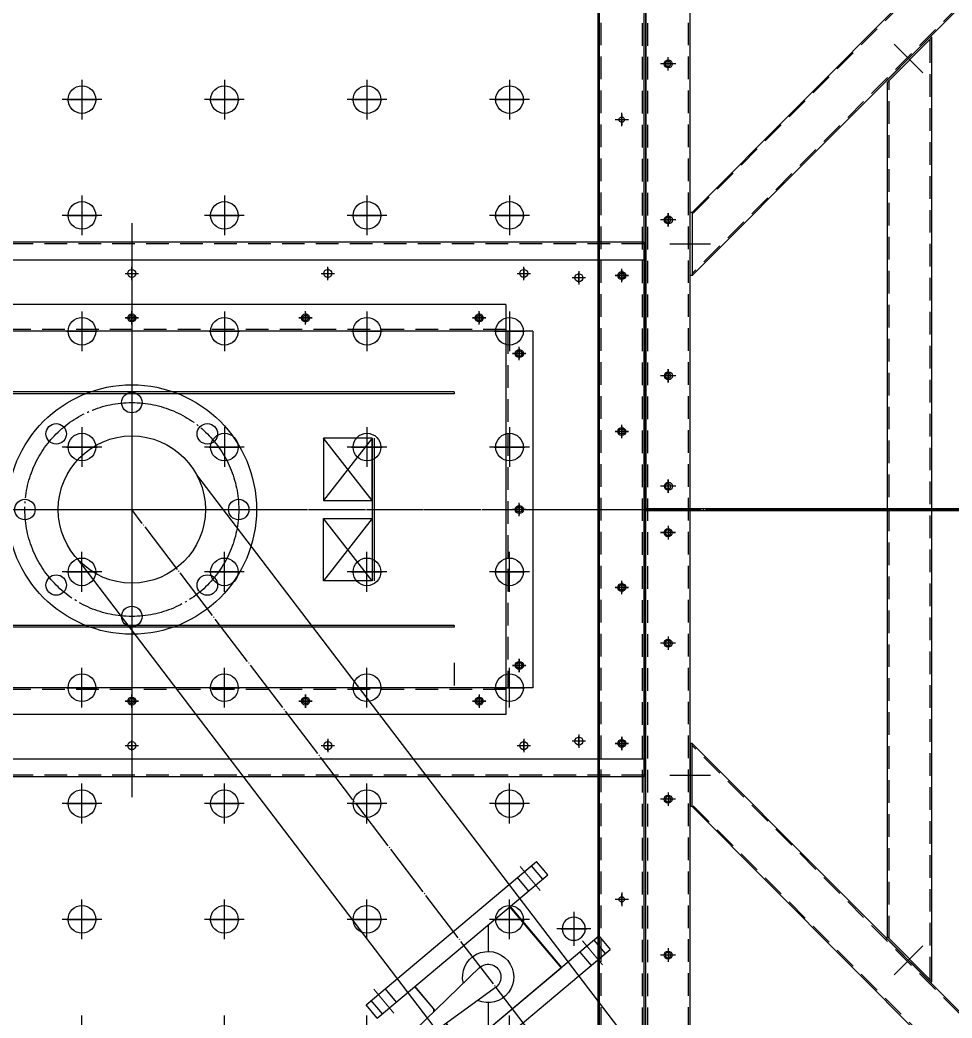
# Model space of a CAD drawing. Header units: millimetres. Extents: x 532 to 24684, y 468 to 17547.
# Drawn here: x 3045 to 4092, y 12158 to 13278 of the extents above; entities that cross this region are included whole.
import ezdxf

# ---------------------------------------------------------------- set-up
doc = ezdxf.new("R2010")
doc.units = ezdxf.units.MM
for name, pattern in [('CEN', [62, 60, -1, 0, -1]), ('CENTER', [65, 60, -2, 1, -2]), ('HIDDEN', [9.525, 6.35, -3.175])]:
    doc.linetypes.add(name, pattern=pattern)
for name, color, linetype in [('cen', 8, 'CEN'), ('CENTER', 1, 'CENTER'), ('숨은선', 5, 'HIDDEN')]:
    doc.layers.add(name, color=color, linetype=linetype)

# ---------------------------------------------------------------- blocks, each defined once
blk = doc.blocks.new('A$C034A1E7C')
blk.add_line((0, 54.9), (0, 1453.9))
blk.add_line((0, 54.9), (0, 1453.9))
blk.add_line((0, 54.9), (0, 1453.9))
blk.add_line((0, 54.9), (0, 1453.9))
blk.add_line((0, 54.9), (0, 1453.9))
at = {"color": 7}
blk.add_line((0, 1453.9), (418, 1453.9), dxfattribs=at)
for centre in [(25, 1428.9), (25, 1428.9), (25, 1428.9), (25, 1428.9), (25, 1304.9), (25, 1304.9), (25, 1304.9), (25, 1304.9), (25, 1129.9), (25, 1129.9), (25, 1129.9), (25, 1129.9), (25, 954.9), (25, 954.9), (25, 954.9), (25, 954.9)]:
    blk.add_circle(centre, 4.5)
at = {"layer": 'CENTER'}
for p, q in [((25, 1436.4), (25, 1421.4)), ((25, 1436.4), (25, 1421.4)), ((25, 1436.4), (25, 1421.4)), ((25, 1436.4), (25, 1421.4)), ((33.4, 1428.9), (16.4, 1428.9)), ((25, 1312.4), (25, 1297.4)), ((25, 1312.4), (25, 1297.4)), ((25, 1312.4), (25, 1297.4)), ((25, 1312.4), (25, 1297.4)), ((33.4, 1304.9), (16.4, 1304.9)), ((25, 1137.4), (25, 1122.4)), ((25, 1137.4), (25, 1122.4)), ((25, 1137.4), (25, 1122.4)), ((25, 1137.4), (25, 1122.4)), ((33.4, 1129.9), (16.4, 1129.9)), ((33.4, 954.9), (16.4, 954.9)), ((25, 962.4), (25, 947.4)), ((25, 962.4), (25, 947.4)), ((25, 962.4), (25, 947.4)), ((25, 962.4), (25, 947.4))]:
    blk.add_line(p, q, dxfattribs=at)
blk = doc.blocks.new('A$C59334D22')
blk.add_line((127.9, 1606.7), (127.9, 207.7))
blk.add_line((127.9, 1606.7), (127.9, 207.7))
at = {"color": 7}
blk.add_line((127.9, 207.7), (545.9, 207.7), dxfattribs=at)
for centre in [(153.2, 706.7), (153.2, 706.7), (153.2, 706.7), (153.2, 706.7), (153.3, 531.7), (153.3, 531.7), (153.3, 531.7), (153.3, 531.7), (153.4, 356.7), (153.4, 356.7), (153.4, 356.7), (153.4, 356.7), (153.4, 232.7), (153.4, 232.7), (153.4, 232.7), (153.4, 232.7)]:
    blk.add_circle(centre, 4.5)
at = {"layer": 'CENTER'}
for p, q in [((161.7, 706.7), (144.6, 706.7)), ((153.2, 699.2), (153.2, 714.2)), ((153.2, 699.2), (153.2, 714.2)), ((153.2, 699.2), (153.2, 714.2)), ((153.2, 699.2), (153.2, 714.2)), ((153.3, 524.2), (153.3, 539.2)), ((153.3, 524.2), (153.3, 539.2)), ((153.3, 524.2), (153.3, 539.2)), ((153.3, 524.2), (153.3, 539.2)), ((161.7, 531.7), (144.7, 531.7)), ((153.4, 349.2), (153.4, 364.2)), ((153.4, 349.2), (153.4, 364.2)), ((153.4, 349.2), (153.4, 364.2)), ((153.4, 349.2), (153.4, 364.2)), ((161.8, 356.7), (144.8, 356.7)), ((153.4, 225.2), (153.4, 240.2)), ((153.4, 225.2), (153.4, 240.2)), ((153.4, 225.2), (153.4, 240.2)), ((153.4, 225.2), (153.4, 240.2)), ((161.8, 232.7), (144.8, 232.7)), ((0, 206.7), (3515.3, 206.7))]:
    blk.add_line(p, q, dxfattribs=at)
blk = doc.blocks.new('A$C5D064833')
for p, q in [((0, 50), (2696, 50)), ((0, 0), (2696, 0))]:
    blk.add_line(p, q)
for centre in [(848, 25), (1023, 25), (1198, 25), (1322, 25), (1374, 25), (1498, 25), (1673, 25), (1848, 25)]:
    blk.add_circle(centre, 3)
at = {"layer": 'CENTER'}
for p, q in [((855.5, 25), (840.5, 25)), ((855.5, 25), (840.5, 25)), ((855.5, 25), (840.5, 25)), ((855.5, 25), (840.5, 25)), ((848, 33.4), (848, 16.4)), ((1030.5, 25), (1015.5, 25)), ((1030.5, 25), (1015.5, 25)), ((1030.5, 25), (1015.5, 25)), ((1030.5, 25), (1015.5, 25)), ((1023, 33.4), (1023, 16.4)), ((1205.5, 25), (1190.5, 25)), ((1205.5, 25), (1190.5, 25)), ((1205.5, 25), (1190.5, 25)), ((1205.5, 25), (1190.5, 25)), ((1198, 33.4), (1198, 16.4)), ((1329.5, 25), (1314.5, 25)), ((1329.5, 25), (1314.5, 25)), ((1329.5, 25), (1314.5, 25)), ((1329.5, 25), (1314.5, 25)), ((1322, 33.4), (1322, 16.4)), ((1366.5, 25), (1381.5, 25)), ((1366.5, 25), (1381.5, 25)), ((1366.5, 25), (1381.5, 25)), ((1366.5, 25), (1381.5, 25)), ((1374, 33.4), (1374, 16.4)), ((1490.5, 25), (1505.5, 25)), ((1490.5, 25), (1505.5, 25)), ((1490.5, 25), (1505.5, 25)), ((1490.5, 25), (1505.5, 25)), ((1498, 33.4), (1498, 16.4)), ((1665.5, 25), (1680.5, 25)), ((1665.5, 25), (1680.5, 25)), ((1665.5, 25), (1680.5, 25)), ((1665.5, 25), (1680.5, 25)), ((1673, 33.4), (1673, 16.4)), ((1840.5, 25), (1855.5, 25)), ((1840.5, 25), (1855.5, 25)), ((1840.5, 25), (1855.5, 25)), ((1840.5, 25), (1855.5, 25)), ((1848, 33.4), (1848, 16.4))]:
    blk.add_line(p, q, dxfattribs=at)
at = {"layer": '숨은선', "ltscale": 4}
for p, q in [((2, 48), (2694, 48)), ((2694, 2), (2, 2))]:
    blk.add_line(p, q, dxfattribs=at)
blk = doc.blocks.new('A$C7F472D06')
blk.add_line((0, 1046), (2690, 1046))
for centre, radius in [((1085, 1025), 4.5), ((1605, 1025), 4.5), ((885, 947), 15.5), ((1015, 947), 15.5), ((1145, 947), 15.5), ((1275, 947), 15.5), ((1415, 947), 15.5), ((1545, 947), 15.5), ((1675, 947), 15.5), ((1805, 947), 15.5), ((885, 787), 15.5), ((1015, 787), 15.5), ((1145, 787), 15.5), ((1275, 787), 15.5), ((1415, 787), 15.5), ((1545, 787), 15.5), ((1675, 787), 15.5), ((1805, 787), 15.5), ((885, 627), 15.5), ((1015, 627), 15.5), ((1145, 627), 15.5), ((1275, 627), 15.5), ((1415, 627), 15.5), ((1545, 627), 15.5), ((1675, 627), 15.5), ((1805, 627), 15.5), ((885, 467), 15.5), ((1015, 467), 15.5), ((1145, 467), 15.5), ((1275, 467), 15.5), ((1415, 467), 15.5), ((1545, 467), 15.5), ((1675, 467), 15.5), ((1805, 467), 15.5)]:
    blk.add_circle(centre, radius)
at = {"layer": 'CENTER'}
for p, q in [((1085, 1032.5), (1085, 1017.5)), ((1605, 1032.5), (1605, 1017.5)), ((1077.5, 1025), (1092.5, 1025)), ((1090.7, 1025), (1079.3, 1025)), ((1079.3, 1025), (1090.7, 1025)), ((1597.5, 1025), (1612.5, 1025)), ((1610.7, 1025), (1599.3, 1025)), ((1599.3, 1025), (1610.7, 1025)), ((885, 969.3), (885, 924.7)), ((885, 929.8), (885, 964.2)), ((885, 964.2), (885, 929.8)), ((885, 929.8), (885, 964.2)), ((1015, 969.3), (1015, 924.7)), ((1015, 929.8), (1015, 964.2)), ((1015, 964.2), (1015, 929.8)), ((1015, 929.8), (1015, 964.2)), ((1145, 969.3), (1145, 924.7)), ((1145, 929.8), (1145, 964.2)), ((1145, 964.2), (1145, 929.8)), ((1145, 929.8), (1145, 964.2)), ((1275, 969.3), (1275, 924.7)), ((1275, 929.8), (1275, 964.2)), ((1275, 964.2), (1275, 929.8)), ((1275, 929.8), (1275, 964.2)), ((1415, 969.3), (1415, 924.7)), ((1415, 929.8), (1415, 964.2)), ((1415, 964.2), (1415, 929.8)), ((1415, 929.8), (1415, 964.2)), ((1545, 969.3), (1545, 924.7)), ((1545, 929.8), (1545, 964.2)), ((1545, 964.2), (1545, 929.8)), ((1545, 929.8), (1545, 964.2)), ((1675, 969.3), (1675, 924.7)), ((1675, 929.8), (1675, 964.2)), ((1675, 964.2), (1675, 929.8)), ((1675, 929.8), (1675, 964.2)), ((1805, 969.3), (1805, 924.7)), ((1805, 929.8), (1805, 964.2)), ((1805, 964.2), (1805, 929.8)), ((1805, 929.8), (1805, 964.2)), ((862.7, 947), (907.3, 947)), ((867.8, 947), (902.2, 947)), ((867.8, 947), (902.2, 947)), ((992.7, 947), (1037.3, 947)), ((997.8, 947), (1032.2, 947)), ((997.8, 947), (1032.2, 947)), ((1122.7, 947), (1167.3, 947)), ((1127.8, 947), (1162.2, 947)), ((1127.8, 947), (1162.2, 947)), ((1252.7, 947), (1297.3, 947)), ((1257.8, 947), (1292.2, 947)), ((1257.8, 947), (1292.2, 947)), ((1437.3, 947), (1392.7, 947)), ((1432.2, 947), (1397.8, 947)), ((1432.2, 947), (1397.8, 947)), ((1567.3, 947), (1522.7, 947)), ((1562.2, 947), (1527.8, 947)), ((1562.2, 947), (1527.8, 947)), ((1697.3, 947), (1652.7, 947)), ((1692.2, 947), (1657.8, 947)), ((1692.2, 947), (1657.8, 947)), ((1827.3, 947), (1782.7, 947)), ((1822.2, 947), (1787.8, 947)), ((1822.2, 947), (1787.8, 947)), ((1957.3, 947), (1912.7, 947)), ((885, 809.3), (885, 764.7)), ((1015, 809.3), (1015, 764.7)), ((1145, 809.3), (1145, 764.7)), ((1275, 809.3), (1275, 764.7)), ((1415, 809.3), (1415, 764.7)), ((1545, 809.3), (1545, 764.7)), ((1675, 809.3), (1675, 764.7)), ((1805, 809.3), (1805, 764.7)), ((885, 769.8), (885, 804.2)), ((885, 804.2), (885, 769.8)), ((885, 769.8), (885, 804.2)), ((1015, 769.8), (1015, 804.2)), ((1015, 804.2), (1015, 769.8)), ((1015, 769.8), (1015, 804.2)), ((1145, 769.8), (1145, 804.2)), ((1145, 804.2), (1145, 769.8)), ((1145, 769.8), (1145, 804.2)), ((1275, 769.8), (1275, 804.2)), ((1275, 804.2), (1275, 769.8)), ((1275, 769.8), (1275, 804.2)), ((1415, 769.8), (1415, 804.2)), ((1415, 804.2), (1415, 769.8)), ((1415, 769.8), (1415, 804.2)), ((1545, 769.8), (1545, 804.2)), ((1545, 804.2), (1545, 769.8)), ((1545, 769.8), (1545, 804.2)), ((1675, 769.8), (1675, 804.2)), ((1675, 804.2), (1675, 769.8)), ((1675, 769.8), (1675, 804.2)), ((1805, 769.8), (1805, 804.2)), ((1805, 804.2), (1805, 769.8)), ((1805, 769.8), (1805, 804.2)), ((862.7, 787), (907.3, 787)), ((867.8, 787), (902.2, 787)), ((867.8, 787), (902.2, 787)), ((992.7, 787), (1037.3, 787)), ((997.8, 787), (1032.2, 787)), ((997.8, 787), (1032.2, 787)), ((1122.7, 787), (1167.3, 787)), ((1127.8, 787), (1162.2, 787)), ((1127.8, 787), (1162.2, 787)), ((1252.7, 787), (1297.3, 787)), ((1257.8, 787), (1292.2, 787)), ((1257.8, 787), (1292.2, 787)), ((1437.3, 787), (1392.7, 787)), ((1432.2, 787), (1397.8, 787)), ((1432.2, 787), (1397.8, 787)), ((1567.3, 787), (1522.7, 787)), ((1562.2, 787), (1527.8, 787)), ((1562.2, 787), (1527.8, 787)), ((1697.3, 787), (1652.7, 787)), ((1692.2, 787), (1657.8, 787)), ((1692.2, 787), (1657.8, 787)), ((1827.3, 787), (1782.7, 787)), ((1822.2, 787), (1787.8, 787)), ((1822.2, 787), (1787.8, 787)), ((1957.3, 787), (1912.7, 787)), ((885, 649.3), (885, 604.7)), ((885, 609.8), (885, 644.2)), ((885, 644.2), (885, 609.8)), ((885, 609.8), (885, 644.2)), ((1015, 649.3), (1015, 604.7)), ((1015, 609.8), (1015, 644.2)), ((1015, 644.2), (1015, 609.8)), ((1015, 609.8), (1015, 644.2)), ((1145, 649.3), (1145, 604.7)), ((1145, 609.8), (1145, 644.2)), ((1145, 644.2), (1145, 609.8)), ((1145, 609.8), (1145, 644.2)), ((1275, 649.3), (1275, 604.7)), ((1275, 609.8), (1275, 644.2)), ((1275, 644.2), (1275, 609.8)), ((1275, 609.8), (1275, 644.2)), ((1415, 649.3), (1415, 604.7)), ((1415, 609.8), (1415, 644.2)), ((1415, 644.2), (1415, 609.8)), ((1415, 609.8), (1415, 644.2)), ((1545, 649.3), (1545, 604.7)), ((1545, 609.8), (1545, 644.2)), ((1545, 644.2), (1545, 609.8)), ((1545, 609.8), (1545, 644.2)), ((1675, 649.3), (1675, 604.7)), ((1675, 609.8), (1675, 644.2)), ((1675, 644.2), (1675, 609.8)), ((1675, 609.8), (1675, 644.2)), ((1805, 649.3), (1805, 604.7)), ((1805, 609.8), (1805, 644.2)), ((1805, 644.2), (1805, 609.8)), ((1805, 609.8), (1805, 644.2)), ((862.7, 627), (907.3, 627)), ((867.8, 627), (902.2, 627)), ((867.8, 627), (902.2, 627)), ((992.7, 627), (1037.3, 627)), ((997.8, 627), (1032.2, 627)), ((997.8, 627), (1032.2, 627)), ((1122.7, 627), (1167.3, 627)), ((1127.8, 627), (1162.2, 627)), ((1127.8, 627), (1162.2, 627)), ((1252.7, 627), (1297.3, 627)), ((1257.8, 627), (1292.2, 627)), ((1257.8, 627), (1292.2, 627)), ((1437.3, 627), (1392.7, 627)), ((1432.2, 627), (1397.8, 627)), ((1432.2, 627), (1397.8, 627)), ((1567.3, 627), (1522.7, 627)), ((1562.2, 627), (1527.8, 627)), ((1562.2, 627), (1527.8, 627)), ((1697.3, 627), (1652.7, 627)), ((1692.2, 627), (1657.8, 627)), ((1692.2, 627), (1657.8, 627)), ((1827.3, 627), (1782.7, 627)), ((1822.2, 627), (1787.8, 627)), ((1822.2, 627), (1787.8, 627)), ((1957.3, 627), (1912.7, 627)), ((885, 489.3), (885, 444.7)), ((885, 449.8), (885, 484.2)), ((885, 484.2), (885, 449.8)), ((885, 449.8), (885, 484.2)), ((1015, 489.3), (1015, 444.7)), ((1015, 449.8), (1015, 484.2)), ((1015, 484.2), (1015, 449.8)), ((1015, 449.8), (1015, 484.2)), ((1145, 489.3), (1145, 444.7)), ((1145, 449.8), (1145, 484.2)), ((1145, 484.2), (1145, 449.8)), ((1145, 449.8), (1145, 484.2)), ((1275, 489.3), (1275, 444.7)), ((1275, 449.8), (1275, 484.2)), ((1275, 484.2), (1275, 449.8)), ((1275, 449.8), (1275, 484.2)), ((1415, 489.3), (1415, 444.7)), ((1415, 449.8), (1415, 484.2)), ((1415, 484.2), (1415, 449.8)), ((1415, 449.8), (1415, 484.2)), ((1545, 489.3), (1545, 444.7)), ((1545, 449.8), (1545, 484.2)), ((1545, 484.2), (1545, 449.8)), ((1545, 449.8), (1545, 484.2)), ((1675, 489.3), (1675, 444.7)), ((1675, 449.8), (1675, 484.2)), ((1675, 484.2), (1675, 449.8)), ((1675, 449.8), (1675, 484.2)), ((1805, 489.3), (1805, 444.7)), ((1805, 449.8), (1805, 484.2)), ((1805, 484.2), (1805, 449.8)), ((1805, 449.8), (1805, 484.2)), ((862.7, 467), (907.3, 467)), ((867.8, 467), (902.2, 467)), ((867.8, 467), (902.2, 467)), ((992.7, 467), (1037.3, 467)), ((997.8, 467), (1032.2, 467)), ((997.8, 467), (1032.2, 467)), ((1122.7, 467), (1167.3, 467)), ((1127.8, 467), (1162.2, 467)), ((1127.8, 467), (1162.2, 467)), ((1252.7, 467), (1297.3, 467)), ((1257.8, 467), (1292.2, 467)), ((1257.8, 467), (1292.2, 467)), ((1437.3, 467), (1392.7, 467)), ((1432.2, 467), (1397.8, 467)), ((1432.2, 467), (1397.8, 467)), ((1567.3, 467), (1522.7, 467)), ((1562.2, 467), (1527.8, 467)), ((1562.2, 467), (1527.8, 467)), ((1697.3, 467), (1652.7, 467)), ((1692.2, 467), (1657.8, 467)), ((1692.2, 467), (1657.8, 467)), ((1827.3, 467), (1782.7, 467)), ((1822.2, 467), (1787.8, 467)), ((1822.2, 467), (1787.8, 467)), ((1957.3, 467), (1912.7, 467))]:
    blk.add_line(p, q, dxfattribs=at)
blk = doc.blocks.new('A$C0A2156ED')
for p, q in [((1217.7, 622.7), (67.7, 622.7)), ((1217.7, 622.7), (1217.7, 22.7)), ((1217.7, 602.7), (67.7, 602.7)), ((1217.7, 42.7), (67.7, 42.7)), ((1217.7, 22.7), (67.7, 22.7))]:
    blk.add_line(p, q)
for centre, radius in [((642.7, 587.7), 4.5), ((862.7, 587.7), 4.5), ((1082.7, 587.7), 4.5), ((1192.7, 585.2), 4.5), ((642.7, 537.7), 4.5), ((837.7, 537.7), 4.5), ((1032.7, 537.7), 4.5), ((1077.7, 497.7), 4.5), ((642.7, 322.7), 140), ((642.7, 442.7), 11.5), ((557.8, 407.6), 11.5), ((727.5, 407.6), 11.5), ((1192.7, 410.2), 4.5), ((642.7, 322.7), 82.6), ((522.7, 322.7), 11.5), ((762.7, 322.7), 11.5), ((1077.7, 322.7), 4.5), ((557.8, 237.9), 11.5), ((727.5, 237.9), 11.5), ((1192.7, 235.2), 4.5), ((642.7, 202.7), 11.5), ((1077.7, 147.7), 4.5), ((642.7, 107.7), 4.5), ((837.7, 107.7), 4.5), ((1032.7, 107.7), 4.5), ((642.7, 57.7), 4.5), ((862.7, 57.7), 4.5), ((1082.7, 57.7), 4.5), ((1192.7, 60.2), 4.5)]:
    blk.add_circle(centre, radius)
at = {"layer": 'CENTER'}
for p, q in [((642.7, 644.2), (642.7, 0)), ((642.7, 644.2), (642.7, 0)), ((642.7, 644.2), (642.7, 0)), ((642.7, 580.2), (642.7, 595.2)), ((642.7, 580.2), (642.7, 595.2)), ((642.7, 580.2), (642.7, 595.2)), ((862.7, 580.2), (862.7, 595.2)), ((862.7, 580.2), (862.7, 595.2)), ((862.7, 580.2), (862.7, 595.2)), ((1082.7, 580.2), (1082.7, 595.2)), ((1082.7, 580.2), (1082.7, 595.2)), ((1082.7, 580.2), (1082.7, 595.2)), ((635.2, 587.7), (650.2, 587.7)), ((635.2, 587.7), (650.2, 587.7)), ((635.2, 587.7), (650.2, 587.7)), ((636.9, 587.7), (648.4, 587.7)), ((636.9, 587.7), (648.4, 587.7)), ((636.9, 587.7), (648.4, 587.7)), ((642.7, 593.5), (642.7, 582)), ((642.7, 582), (642.7, 593.5)), ((642.7, 593.5), (642.7, 582)), ((642.7, 582), (642.7, 593.5)), ((642.7, 593.5), (642.7, 582)), ((642.7, 582), (642.7, 593.5)), ((855.2, 587.7), (870.2, 587.7)), ((855.2, 587.7), (870.2, 587.7)), ((855.2, 587.7), (870.2, 587.7)), ((856.9, 587.7), (868.4, 587.7)), ((856.9, 587.7), (868.4, 587.7)), ((856.9, 587.7), (868.4, 587.7)), ((862.7, 593.5), (862.7, 582)), ((862.7, 582), (862.7, 593.5)), ((862.7, 593.5), (862.7, 582)), ((862.7, 582), (862.7, 593.5)), ((862.7, 593.5), (862.7, 582)), ((862.7, 582), (862.7, 593.5)), ((1075.2, 587.7), (1090.2, 587.7)), ((1075.2, 587.7), (1090.2, 587.7)), ((1075.2, 587.7), (1090.2, 587.7)), ((1076.9, 587.7), (1088.4, 587.7)), ((1076.9, 587.7), (1088.4, 587.7)), ((1076.9, 587.7), (1088.4, 587.7)), ((1082.7, 593.5), (1082.7, 582)), ((1082.7, 582), (1082.7, 593.5)), ((1082.7, 593.5), (1082.7, 582)), ((1082.7, 582), (1082.7, 593.5)), ((1082.7, 593.5), (1082.7, 582)), ((1082.7, 582), (1082.7, 593.5)), ((1200.2, 585.2), (1185.2, 585.2)), ((1198.4, 585.2), (1186.9, 585.2)), ((1192.7, 577.7), (1192.7, 592.7)), ((1192.7, 591), (1192.7, 579.5)), ((1192.7, 579.5), (1192.7, 591)), ((650.2, 537.7), (635.2, 537.7)), ((650.2, 537.7), (635.2, 537.7)), ((635.2, 537.7), (650.2, 537.7)), ((648.4, 537.7), (636.9, 537.7)), ((636.9, 537.7), (648.4, 537.7)), ((642.7, 530.2), (642.7, 545.2)), ((642.7, 530.2), (642.7, 545.2)), ((642.7, 543.5), (642.7, 532)), ((642.7, 532), (642.7, 543.5)), ((642.7, 543.5), (642.7, 532)), ((642.7, 532), (642.7, 543.5)), ((845.2, 537.7), (830.2, 537.7)), ((845.2, 537.7), (830.2, 537.7)), ((830.2, 537.7), (845.2, 537.7)), ((843.4, 537.7), (831.9, 537.7)), ((831.9, 537.7), (843.4, 537.7)), ((837.7, 530.2), (837.7, 545.2)), ((837.7, 530.2), (837.7, 545.2)), ((837.7, 543.5), (837.7, 532)), ((837.7, 532), (837.7, 543.5)), ((837.7, 543.5), (837.7, 532)), ((837.7, 532), (837.7, 543.5)), ((1040.2, 537.7), (1025.2, 537.7)), ((1040.2, 537.7), (1025.2, 537.7)), ((1025.2, 537.7), (1040.2, 537.7)), ((1038.4, 537.7), (1026.9, 537.7)), ((1026.9, 537.7), (1038.4, 537.7)), ((1032.7, 530.2), (1032.7, 545.2)), ((1032.7, 530.2), (1032.7, 545.2)), ((1032.7, 543.5), (1032.7, 532)), ((1032.7, 532), (1032.7, 543.5)), ((1032.7, 543.5), (1032.7, 532)), ((1032.7, 532), (1032.7, 543.5)), ((1077.7, 490.2), (1077.7, 505.2)), ((1085.2, 497.7), (1070.2, 497.7)), ((1085.2, 497.7), (1070.2, 497.7)), ((1070.2, 497.7), (1085.2, 497.7)), ((1071.9, 497.7), (1083.4, 497.7)), ((1081.5, 497.7), (1073.8, 497.7)), ((1077.7, 503.5), (1077.7, 492)), ((1077.7, 492), (1077.7, 503.5)), ((1077.7, 492.7), (1077.7, 502.7)), ((1077.7, 501.6), (1077.7, 493.9)), ((1077.7, 493.9), (1077.7, 501.6)), ((642.7, 486.4), (642.7, 159.1)), ((1192.7, 402.7), (1192.7, 417.7)), ((1192.7, 416), (1192.7, 404.5)), ((1192.7, 404.5), (1192.7, 416)), ((1200.2, 410.2), (1185.2, 410.2)), ((1198.4, 410.2), (1186.9, 410.2)), ((1077.7, 315.2), (1077.7, 330.2)), ((1077.7, 315.2), (1077.7, 330.2)), ((1077.7, 328.5), (1077.7, 317)), ((1077.7, 317), (1077.7, 328.5)), ((1077.7, 328.5), (1077.7, 317)), ((1077.7, 317), (1077.7, 328.5)), ((0, 322.7), (1269.7, 322.7)), ((0, 322.7), (1269.7, 322.7)), ((0, 322.7), (1269.7, 322.7)), ((479, 322.7), (806.3, 322.7)), ((1085.2, 322.7), (1070.2, 322.7)), ((1085.2, 322.7), (1070.2, 322.7)), ((1070.2, 322.7), (1085.2, 322.7)), ((1083.4, 322.7), (1071.9, 322.7)), ((1071.9, 322.7), (1083.4, 322.7)), ((1200.2, 235.2), (1185.2, 235.2)), ((1198.4, 235.2), (1186.9, 235.2)), ((1192.7, 227.7), (1192.7, 242.7)), ((1192.7, 241), (1192.7, 229.5)), ((1192.7, 229.5), (1192.7, 241)), ((1085.2, 147.7), (1070.2, 147.7)), ((1085.2, 147.7), (1070.2, 147.7)), ((1070.2, 147.7), (1085.2, 147.7)), ((1083.4, 147.7), (1071.9, 147.7)), ((1071.9, 147.7), (1083.4, 147.7)), ((1077.7, 140.2), (1077.7, 155.2)), ((1077.7, 140.2), (1077.7, 155.2)), ((1077.7, 153.5), (1077.7, 142)), ((1077.7, 142), (1077.7, 153.5)), ((1077.7, 153.5), (1077.7, 142)), ((1077.7, 142), (1077.7, 153.5)), ((642.7, 100.2), (642.7, 115.2)), ((642.7, 100.2), (642.7, 115.2)), ((642.7, 113.5), (642.7, 102)), ((642.7, 102), (642.7, 113.5)), ((642.7, 113.5), (642.7, 102)), ((642.7, 102), (642.7, 113.5)), ((837.7, 100.2), (837.7, 115.2)), ((837.7, 100.2), (837.7, 115.2)), ((837.7, 113.5), (837.7, 102)), ((837.7, 102), (837.7, 113.5)), ((837.7, 113.5), (837.7, 102)), ((837.7, 102), (837.7, 113.5)), ((1032.7, 115.2), (1032.7, 100.2)), ((1032.7, 102), (1032.7, 113.5)), ((1032.7, 113.5), (1032.7, 102)), ((1032.7, 112.7), (1032.7, 102.7)), ((650.2, 107.7), (635.2, 107.7)), ((650.2, 107.7), (635.2, 107.7)), ((635.2, 107.7), (650.2, 107.7)), ((648.4, 107.7), (636.9, 107.7)), ((636.9, 107.7), (648.4, 107.7)), ((845.2, 107.7), (830.2, 107.7)), ((845.2, 107.7), (830.2, 107.7)), ((830.2, 107.7), (845.2, 107.7)), ((843.4, 107.7), (831.9, 107.7)), ((831.9, 107.7), (843.4, 107.7)), ((1040.2, 107.7), (1025.2, 107.7)), ((1040.2, 107.7), (1025.2, 107.7)), ((1025.2, 107.7), (1040.2, 107.7)), ((1026.9, 107.7), (1038.4, 107.7)), ((1036.5, 107.7), (1028.8, 107.7)), ((1032.7, 103.9), (1032.7, 111.6)), ((1032.7, 111.6), (1032.7, 103.9)), ((1192.7, 52.7), (1192.7, 67.7)), ((635.2, 57.7), (650.2, 57.7)), ((635.2, 57.7), (650.2, 57.7)), ((635.2, 57.7), (650.2, 57.7)), ((636.9, 57.7), (648.4, 57.7)), ((636.9, 57.7), (648.4, 57.7)), ((636.9, 57.7), (648.4, 57.7)), ((642.7, 65.2), (642.7, 50.2)), ((642.7, 65.2), (642.7, 50.2)), ((642.7, 65.2), (642.7, 50.2)), ((642.7, 52), (642.7, 63.5)), ((642.7, 63.5), (642.7, 52)), ((642.7, 52), (642.7, 63.5)), ((642.7, 63.5), (642.7, 52)), ((642.7, 52), (642.7, 63.5)), ((642.7, 63.5), (642.7, 52)), ((855.2, 57.7), (870.2, 57.7)), ((855.2, 57.7), (870.2, 57.7)), ((855.2, 57.7), (870.2, 57.7)), ((856.9, 57.7), (868.4, 57.7)), ((856.9, 57.7), (868.4, 57.7)), ((856.9, 57.7), (868.4, 57.7)), ((862.7, 65.2), (862.7, 50.2)), ((862.7, 65.2), (862.7, 50.2)), ((862.7, 65.2), (862.7, 50.2)), ((862.7, 52), (862.7, 63.5)), ((862.7, 63.5), (862.7, 52)), ((862.7, 52), (862.7, 63.5)), ((862.7, 63.5), (862.7, 52)), ((862.7, 52), (862.7, 63.5)), ((862.7, 63.5), (862.7, 52)), ((1075.2, 57.7), (1090.2, 57.7)), ((1075.2, 57.7), (1090.2, 57.7)), ((1075.2, 57.7), (1090.2, 57.7)), ((1076.9, 57.7), (1088.4, 57.7)), ((1076.9, 57.7), (1088.4, 57.7)), ((1076.9, 57.7), (1088.4, 57.7)), ((1082.7, 65.2), (1082.7, 50.2)), ((1082.7, 65.2), (1082.7, 50.2)), ((1082.7, 65.2), (1082.7, 50.2)), ((1082.7, 52), (1082.7, 63.5)), ((1082.7, 63.5), (1082.7, 52)), ((1082.7, 52), (1082.7, 63.5)), ((1082.7, 63.5), (1082.7, 52)), ((1082.7, 52), (1082.7, 63.5)), ((1082.7, 63.5), (1082.7, 52)), ((1200.2, 60.2), (1185.2, 60.2)), ((1198.4, 60.2), (1186.9, 60.2)), ((1192.7, 66), (1192.7, 54.5)), ((1192.7, 54.5), (1192.7, 66))]:
    blk.add_line(p, q, dxfattribs=at)
at = {"layer": 'CENTER', "ltscale": 2}
blk.add_circle((642.7, 322.7), 120, dxfattribs=at)
at = {"layer": '숨은선', "ltscale": 4}
for p, q in [((1217.7, 620.7), (67.7, 620.7)), ((1217.7, 24.7), (67.7, 24.7))]:
    blk.add_line(p, q, dxfattribs=at)
blk = doc.blocks.new('A$C0D2A4811')
for p, q in [((0, 50), (2696, 50)), ((2696, 0), (0, 0))]:
    blk.add_line(p, q)
for centre in [(910.5, 25), (1085.5, 25), (1260.5, 25), (1435.5, 25), (1610.5, 25), (1785.5, 25)]:
    blk.add_circle(centre, 3)
at = {"layer": 'CENTER'}
for p, q in [((918, 25), (903, 25)), ((904.8, 25), (916.2, 25)), ((916.2, 25), (904.8, 25)), ((910.5, 17.5), (910.5, 32.5)), ((910.5, 19.3), (910.5, 30.7)), ((1093, 25), (1078, 25)), ((1079.8, 25), (1091.2, 25)), ((1091.2, 25), (1079.8, 25)), ((1085.5, 17.5), (1085.5, 32.5)), ((1085.5, 19.3), (1085.5, 30.7)), ((1268, 25), (1253, 25)), ((1254.8, 25), (1266.2, 25)), ((1266.2, 25), (1254.8, 25)), ((1260.5, 17.5), (1260.5, 32.5)), ((1260.5, 19.3), (1260.5, 30.7)), ((1443, 25), (1428, 25)), ((1429.8, 25), (1441.2, 25)), ((1441.2, 25), (1429.8, 25)), ((1435.5, 17.5), (1435.5, 32.5)), ((1435.5, 19.3), (1435.5, 30.7)), ((1618, 25), (1603, 25)), ((1603, 25), (1618, 25)), ((1603, 25), (1618, 25)), ((1604.8, 25), (1616.2, 25)), ((1616.2, 25), (1604.8, 25)), ((1616.2, 25), (1604.8, 25)), ((1604.8, 25), (1616.2, 25)), ((1616.2, 25), (1604.8, 25)), ((1604.8, 25), (1616.2, 25)), ((1610.5, 17.5), (1610.5, 32.5)), ((1610.5, 17.5), (1610.5, 32.5)), ((1610.5, 17.5), (1610.5, 32.5)), ((1610.5, 19.3), (1610.5, 30.7)), ((1610.5, 19.3), (1610.5, 30.7)), ((1610.5, 19.3), (1610.5, 30.7)), ((1778, 25), (1793, 25)), ((1791.2, 25), (1779.8, 25)), ((1779.8, 25), (1791.2, 25)), ((1785.5, 17.5), (1785.5, 32.5)), ((1785.5, 19.3), (1785.5, 30.7))]:
    blk.add_line(p, q, dxfattribs=at)
at = {"layer": '숨은선', "ltscale": 4}
for p, q in [((2, 48), (2694, 48)), ((2694, 2), (2, 2))]:
    blk.add_line(p, q, dxfattribs=at)
blk = doc.blocks.new('A$C66867198')
for p, q in [((1001.7, 502.7), (161.7, 502.7)), ((1001.7, 502.7), (1001.7, 42.7)), ((1031.7, 472.7), (131.7, 472.7)), ((1031.7, 472.7), (1031.7, 72.7)), ((943.7, 404.7), (219.7, 404.7)), ((943.7, 402.7), (219.7, 402.7)), ((851.7, 352.7), (851.7, 192.7)), ((853.7, 352.7), (853.7, 192.7)), ((943.7, 142.7), (219.7, 142.7)), ((943.7, 140.7), (219.7, 140.7)), ((1031.7, 72.7), (131.7, 72.7)), ((1001.7, 42.7), (161.7, 42.7))]:
    blk.add_line(p, q)
at = {"color": 7}
for p, q in [((851.7, 352.7), (796.7, 282.7)), ((851.7, 282.7), (796.7, 352.7)), ((851.7, 192.7), (796.7, 262.7)), ((851.7, 262.7), (796.7, 192.7))]:
    blk.add_line(p, q, dxfattribs=at)
for points in [[(851.7, 352.7), (796.7, 352.7), (796.7, 282.7), (851.7, 282.7)], [(851.7, 192.7), (796.7, 192.7), (796.7, 262.7), (851.7, 262.7)]]:
    blk.add_lwpolyline(points, close=True, dxfattribs=at)
for centre in [(581.7, 487.7), (776.7, 487.7), (971.7, 487.7), (1016.7, 447.7), (1016.7, 272.7), (1016.7, 97.7), (581.7, 57.7), (776.7, 57.7), (971.7, 57.7)]:
    blk.add_circle(centre, 3)
at = {"layer": 'CENTER'}
for p, q in [((581.7, 544.2), (581.7, 0)), ((581.7, 480.2), (581.7, 495.2)), ((581.7, 480.2), (581.7, 495.2)), ((581.7, 493.5), (581.7, 482)), ((581.7, 482), (581.7, 493.5)), ((581.7, 493.5), (581.7, 482)), ((581.7, 482), (581.7, 493.5)), ((776.7, 480.2), (776.7, 495.2)), ((776.7, 480.2), (776.7, 495.2)), ((776.7, 493.5), (776.7, 482)), ((776.7, 482), (776.7, 493.5)), ((776.7, 493.5), (776.7, 482)), ((776.7, 482), (776.7, 493.5)), ((971.7, 480.2), (971.7, 495.2)), ((971.7, 480.2), (971.7, 495.2)), ((971.7, 493.5), (971.7, 482)), ((971.7, 482), (971.7, 493.5)), ((971.7, 493.5), (971.7, 482)), ((971.7, 482), (971.7, 493.5)), ((574.2, 487.7), (589.2, 487.7)), ((574.2, 487.7), (589.2, 487.7)), ((575.9, 487.7), (587.4, 487.7)), ((575.9, 487.7), (587.4, 487.7)), ((769.2, 487.7), (784.2, 487.7)), ((769.2, 487.7), (784.2, 487.7)), ((770.9, 487.7), (782.4, 487.7)), ((770.9, 487.7), (782.4, 487.7)), ((964.2, 487.7), (979.2, 487.7)), ((964.2, 487.7), (979.2, 487.7)), ((965.9, 487.7), (977.4, 487.7)), ((965.9, 487.7), (977.4, 487.7)), ((1016.7, 442.7), (1016.7, 452.7)), ((1016.7, 451.6), (1016.7, 443.9)), ((1016.7, 443.9), (1016.7, 451.6)), ((1024.2, 447.7), (1009.2, 447.7)), ((1024.2, 447.7), (1009.2, 447.7)), ((1020.5, 447.7), (1012.8, 447.7)), ((1016.7, 265.2), (1016.7, 280.2)), ((0, 272.7), (1147.7, 272.7)), ((1024.2, 272.7), (1009.2, 272.7)), ((1024.2, 272.7), (1009.2, 272.7)), ((1022.4, 272.7), (1010.9, 272.7)), ((1016.7, 278.5), (1016.7, 267)), ((1016.7, 267), (1016.7, 278.5)), ((1016.7, 105.2), (1016.7, 90.2)), ((1016.7, 92), (1016.7, 103.5)), ((1016.7, 103.5), (1016.7, 92)), ((1024.2, 97.7), (1009.2, 97.7)), ((1022.4, 97.7), (1010.9, 97.7)), ((574.2, 57.7), (589.2, 57.7)), ((574.2, 57.7), (589.2, 57.7)), ((575.9, 57.7), (587.4, 57.7)), ((575.9, 57.7), (587.4, 57.7)), ((581.7, 65.2), (581.7, 50.2)), ((581.7, 65.2), (581.7, 50.2)), ((581.7, 52), (581.7, 63.5)), ((581.7, 63.5), (581.7, 52)), ((581.7, 52), (581.7, 63.5)), ((581.7, 63.5), (581.7, 52)), ((769.2, 57.7), (784.2, 57.7)), ((769.2, 57.7), (784.2, 57.7)), ((770.9, 57.7), (782.4, 57.7)), ((770.9, 57.7), (782.4, 57.7)), ((776.7, 65.2), (776.7, 50.2)), ((776.7, 65.2), (776.7, 50.2)), ((776.7, 52), (776.7, 63.5)), ((776.7, 63.5), (776.7, 52)), ((776.7, 52), (776.7, 63.5)), ((776.7, 63.5), (776.7, 52)), ((964.2, 57.7), (979.2, 57.7)), ((964.2, 57.7), (979.2, 57.7)), ((965.9, 57.7), (977.4, 57.7)), ((965.9, 57.7), (977.4, 57.7)), ((971.7, 65.2), (971.7, 50.2)), ((971.7, 65.2), (971.7, 50.2)), ((971.7, 52), (971.7, 63.5)), ((971.7, 63.5), (971.7, 52)), ((971.7, 52), (971.7, 63.5)), ((971.7, 63.5), (971.7, 52))]:
    blk.add_line(p, q, dxfattribs=at)
at = {"layer": '숨은선', "ltscale": 4}
for p, q in [((1001.7, 474.7), (161.7, 474.7)), ((1003.7, 472.7), (1003.7, 72.7)), ((943.7, 404.7), (943.7, 402.7)), ((943.7, 142.7), (943.7, 140.7)), ((943.7, 100.7), (943.7, 72.7)), ((1001.7, 70.7), (161.7, 70.7))]:
    blk.add_line(p, q, dxfattribs=at)
blk = doc.blocks.new('A$C5BD16326')
at = {"color": 7}
for p, q in [((99.3, 918.9), (1129.3, 133.6)), ((0, 788.7), (1034.4, 0)), ((644.7, 485.3), (576.3, 542.7)), ((513.4, 413), (486.4, 435.6)), ((554.8, 378.2), (527.9, 400.8))]:
    blk.add_line(p, q, dxfattribs=at)
for p, q in [((436, 406), (596.6, 597.5)), ((436, 406), (596.6, 597.5)), ((611.7, 584.9), (596.6, 597.5)), ((611.7, 584.9), (596.6, 597.5)), ((451, 393.4), (611.7, 584.9)), ((451, 393.4), (611.7, 584.9)), ((606.8, 579.1), (591.8, 591.7)), ((606.8, 579.1), (591.8, 591.7)), ((593.6, 563.4), (578.6, 576)), ((593.6, 563.4), (578.6, 576)), ((486.7, 435.9), (576, 542.4)), ((486.7, 435.9), (576, 542.4)), ((486.7, 435.9), (576, 542.4)), ((486.7, 435.9), (576, 542.4)), ((576.2, 542.6), (644.2, 484.7)), ((576.2, 542.6), (644.2, 484.7)), ((519.4, 336), (680.1, 527.5)), ((519.4, 336), (680.1, 527.5)), ((680.1, 527.5), (695.1, 514.9)), ((680.1, 527.5), (695.1, 514.9)), ((675.2, 521.7), (690.3, 509.1)), ((675.2, 521.7), (690.3, 509.1)), ((534.4, 323.4), (695.1, 514.9)), ((534.4, 323.4), (695.1, 514.9)), ((662, 506), (677.1, 493.3)), ((662, 506), (677.1, 493.3)), ((554.5, 469.8), (470.7, 354.1)), ((554.5, 469.8), (470.7, 354.1)), ((536.8, 460.5), (507.3, 460.5)), ((623.8, 460.5), (594.3, 460.5)), ((576.6, 451.2), (477.3, 348.6)), ((576.6, 451.2), (477.3, 348.6)), ((469.1, 414.9), (454, 427.6)), ((469.1, 414.9), (454, 427.6)), ((486.9, 436.2), (513.7, 413.4)), ((486.9, 436.2), (513.7, 413.4)), ((451, 393.4), (436, 406)), ((451, 393.4), (436, 406)), ((455.9, 399.2), (440.8, 411.8)), ((455.9, 399.2), (440.8, 411.8)), ((528.1, 401.1), (554.9, 378.3)), ((528.1, 401.1), (554.9, 378.3)), ((537.5, 357.6), (552.5, 344.9)), ((537.5, 357.6), (552.5, 344.9)), ((524.3, 341.8), (539.3, 329.2)), ((524.3, 341.8), (539.3, 329.2)), ((519.4, 336), (534.4, 323.4)), ((519.4, 336), (534.4, 323.4))]:
    blk.add_line(p, q)
blk.add_circle((619.7, 556.6), 12.9)
for centre, radius, start, end in [((565.5, 460.5), 28.7, 256.0539, 203.9461), ((565.5, 460.5), 28.7, 256.0539, 203.9461), ((565.5, 460.5), 14.4, 315.9078, 144.0922), ((565.5, 460.5), 14.4, 315.9078, 144.0922), ((474.2, 351.6), 4.3, 144.0922, 315.9078), ((474.2, 351.6), 4.3, 144.0922, 315.9078)]:
    blk.add_arc(centre, radius, start, end)
at = {"layer": 'cen', "linetype": 'CENTER', "lineweight": 5, "ltscale": 20}
for p, q in [((606.1, 566.3), (579.3, 588.8)), ((606.1, 566.3), (579.3, 588.8)), ((662.7, 518.8), (689.5, 496.3)), ((662.7, 518.8), (689.5, 496.3)), ((468.3, 402.2), (441.6, 424.6)), ((468.3, 402.2), (441.6, 424.6)), ((525, 354.6), (551.8, 332.1)), ((525, 354.6), (551.8, 332.1))]:
    blk.add_line(p, q, dxfattribs=at)
at = {"layer": 'CENTER'}
for p, q in [((40.9, 860.5), (1090.2, 60.4)), ((619.7, 575.7), (619.7, 537.5)), ((619.7, 541.9), (619.7, 571.3)), ((619.7, 571.3), (619.7, 541.9)), ((619.7, 541.9), (619.7, 571.3)), ((638.8, 556.6), (600.5, 556.6)), ((634.4, 556.6), (604.9, 556.6))]:
    blk.add_line(p, q, dxfattribs=at)
at = {"layer": '숨은선', "ltscale": 4}
blk.add_line((526.7, 399.6), (529.4, 399.6), dxfattribs=at)
blk = doc.blocks.new('A$C34A92E17')
for p, q in [((24.9, 1110.2), (22.9, 1110.2)), ((22.9, 1110.2), (22.9, 1039.5)), ((24.9, 1039.5), (24.9, 1110.2)), ((1108.3, 24.9), (24.9, 1110.2)), ((24.9, 1039.5), (22.9, 1039.5)), ((1037.5, 24.9), (24.9, 1039.5))]:
    blk.add_line(p, q)
at = {"layer": 'CENTER'}
blk.add_line((0, 1074.8), (45.7, 1074.8), dxfattribs=at)
at = {"layer": '숨은선', "ltscale": 4}
for p, q in [((1105.4, 24.9), (24.9, 1108.2)), ((1040.4, 24.9), (24.9, 1041.5))]:
    blk.add_line(p, q, dxfattribs=at)
blk = doc.blocks.new('A$C4ED92C1D')
at = {"layer": 'CENTER'}
blk.add_line((0, 1377.2), (2695.2, 1377.2), dxfattribs=at)
blk = doc.blocks.new('A$C4AF420F7')
at = {"layer": 'CENTER'}
blk.add_line((0, 1513.6), (3113.8, 1513.6), dxfattribs=at)

msp = doc.modelspace()

# ---------------------------------------------------------------- linework, layer by layer
for p, q in [((4067.91, 13259.81), (4017.91, 13209.81)), ((4019.32, 13208.4), (4069.32, 13258.4)), ((4069.32, 13258.4), (4067.91, 13259.81)), ((4069.32, 12199.22), (4069.32, 13258.4)), ((4019.32, 12249.22), (4019.32, 13208.4)), ((4019.32, 12249.22), (4017.91, 12247.8)), ((4017.91, 12247.8), (4019.32, 12246.39)), ((4069.32, 12199.22), (4019.32, 12249.22)), ((4019.32, 12246.39), (4019.32, 12246.39)), ((4021.32, 12244.39), (4067.91, 12197.8)), ((4069.32, 12199.22), (4067.91, 12197.8))]:
    msp.add_line(p, q)
at = {"layer": 'CENTER'}
for p, q in [((4026.71, 13251.01), (4059.01, 13218.7)), ((4026.71, 12206.61), (4059.01, 12238.91))]:
    msp.add_line(p, q, dxfattribs=at)
at = {"layer": '숨은선', "ltscale": 4}
for p, q in [((4067.32, 13259.22), (4067.32, 13259.23)), ((4067.32, 12201.22), (4067.32, 13256.4)), ((4021.32, 12247.22), (4021.32, 13210.4)), ((4021.32, 12244.38), (4021.32, 12244.39)), ((4067.32, 12198.3), (4067.32, 12198.39))]:
    msp.add_line(p, q, dxfattribs=at)

# ---------------------------------------------------------------- block references
at = {"color": 7}
for name, p in [('A$C4AF420F7', (3839.72, 11215.14)), ('A$C59334D22', (3620.1, 12522.1)), ('A$C4ED92C1D', (4011.1, 11351.57)), ('A$C0A2156ED', (2528.37, 12406.02)), ('A$C66867198', (2589.37, 12456.02)), ('A$C034A1E7C', (3748.04, 11273.82)), ('A$C34A92E17', (3775.14, 11355.86))]:
    msp.add_blockref(name, p, dxfattribs=at)
at = {"color": 7, "xscale": -1}
for name, p, rotation in [('A$C34A92E17', (3775.14, 14101.66), 180), ('A$C5D064833', (3748.04, 11380.76), 270), ('A$C5BD16326', (3110.61, 11638.53), 270)]:
    msp.add_blockref(name, p, dxfattribs=dict(at, rotation=rotation))
at = {"color": 7, "rotation": 270}
for name, p in [('A$C7F472D06', (2648.04, 14073.76)), ('A$C0D2A4811', (3696.04, 14076.76))]:
    msp.add_blockref(name, p, dxfattribs=at)

doc.saveas('drawing.dxf')
